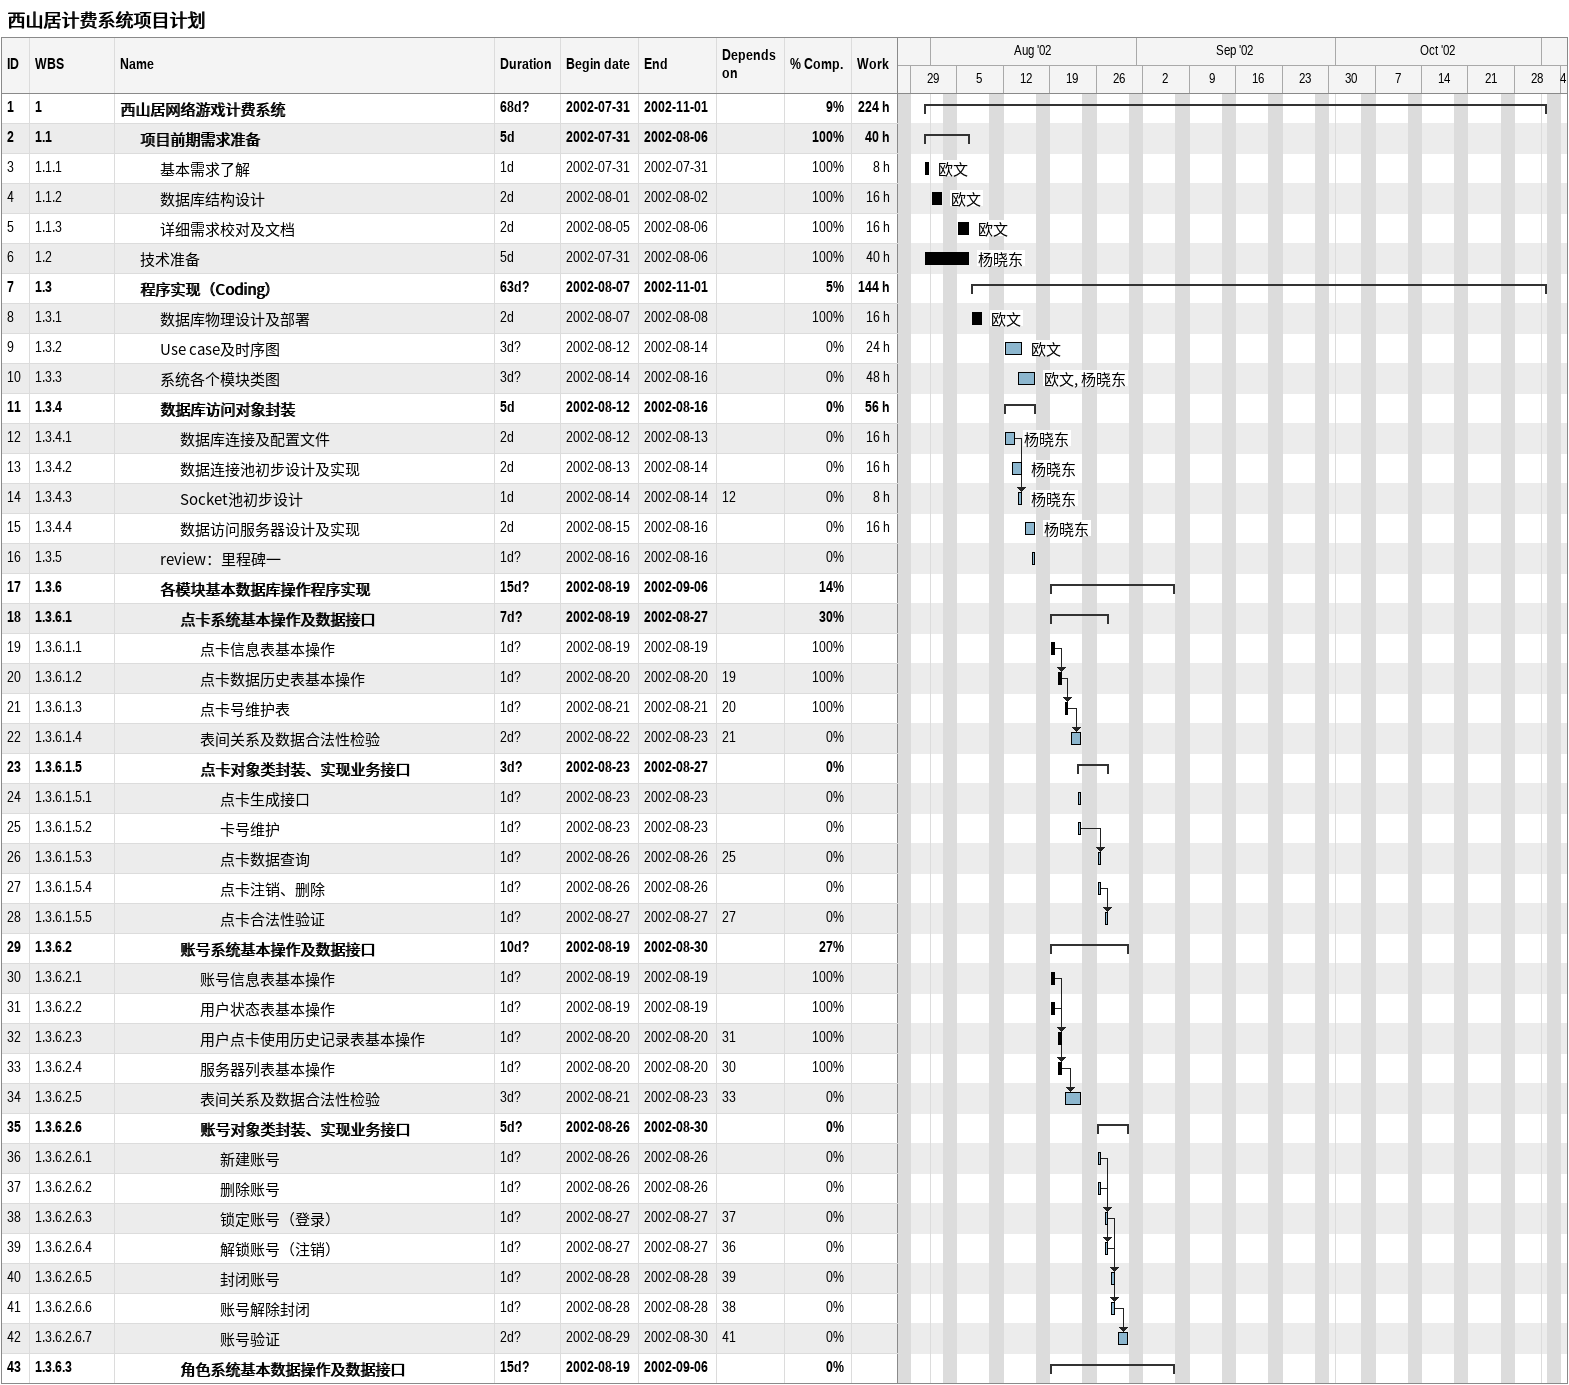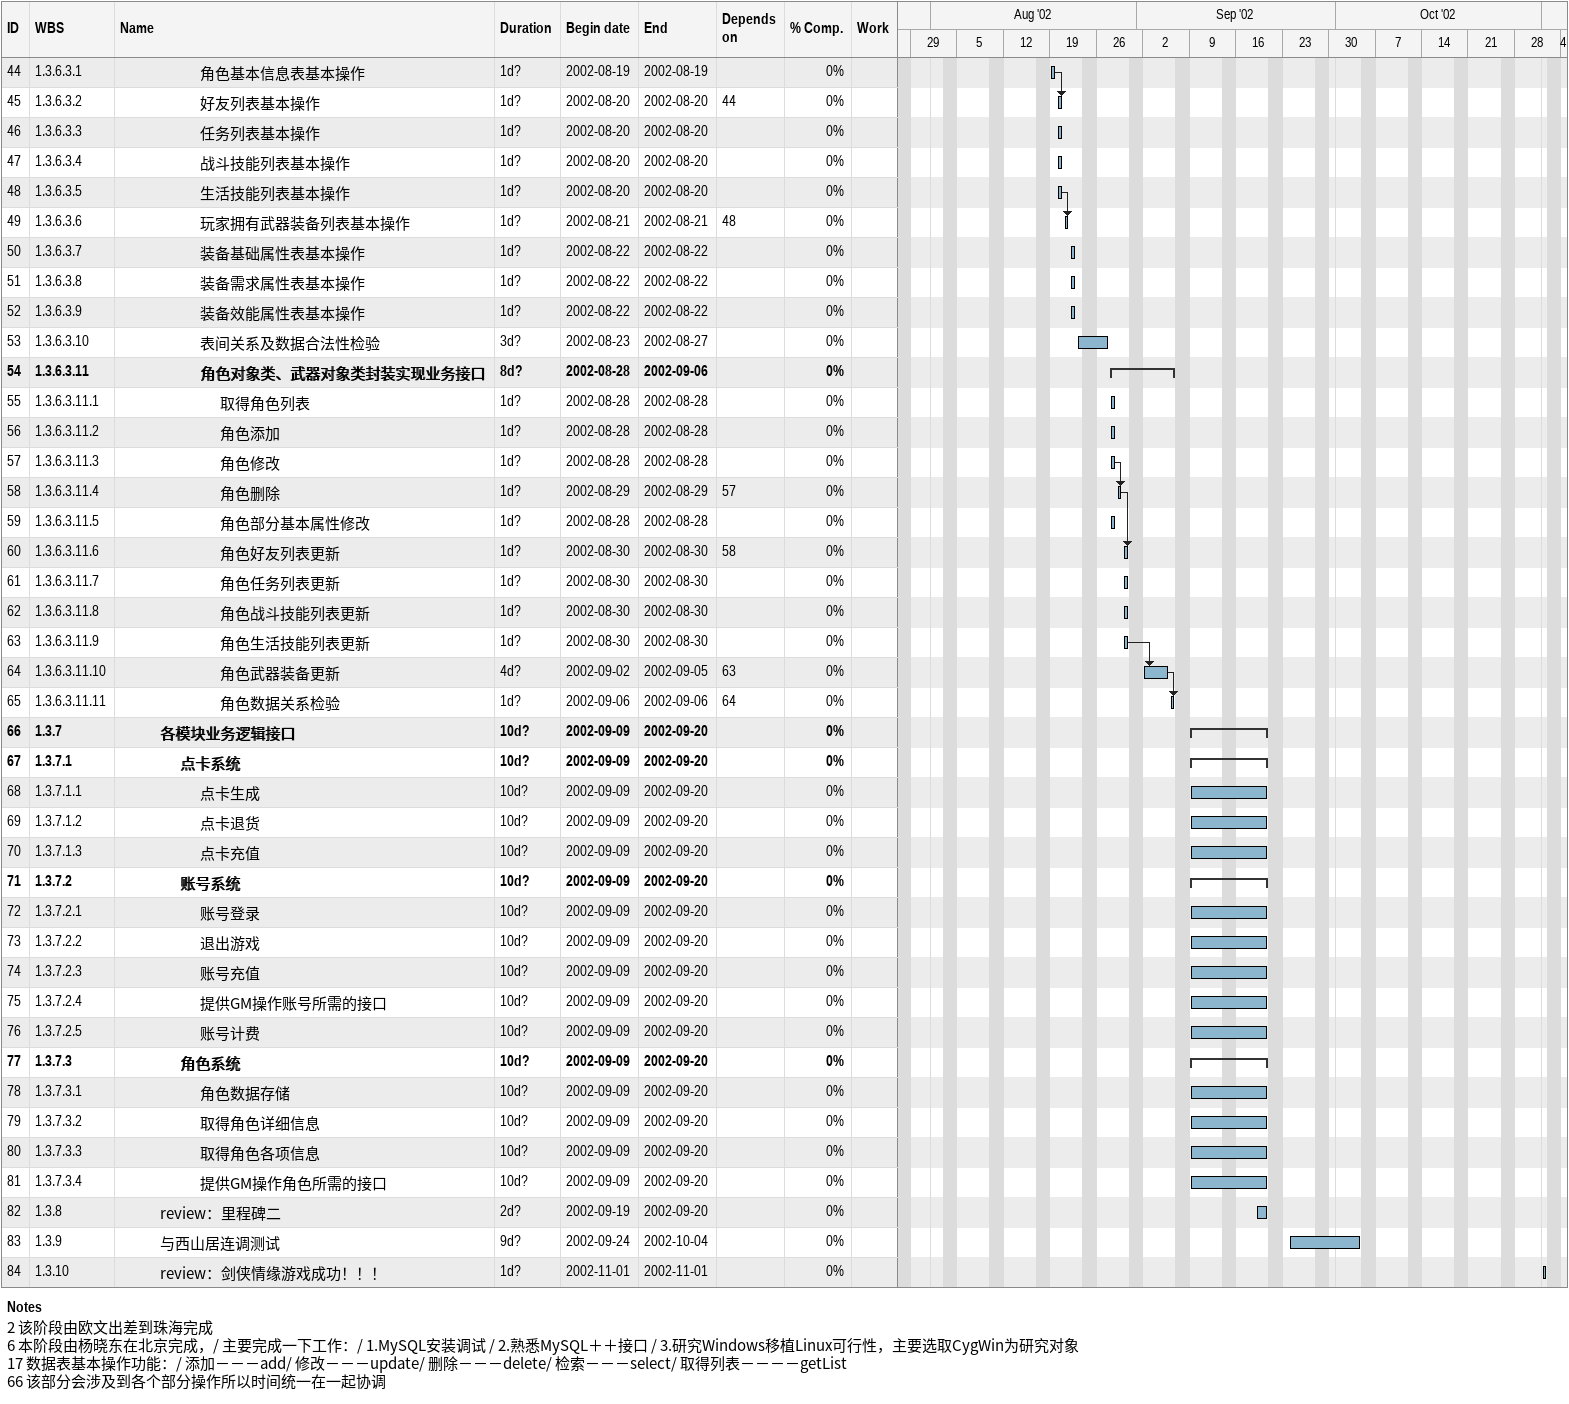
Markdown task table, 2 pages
西山居计费系统项目计划

| ID | WBS | Task | Duration | Start | Finish | Predecessors | Resources | % complete | Work (h) |
|---|---|---|---|---|---|---|---|---|---|
| 1 | 1 | **西山居网络游戏计费系统** | 68d? | 2002-07-31 | 2002-11-01 |  |  | 9 | 224 |
| 2 | 1.1 | **项目前期需求准备** | 5d | 2002-07-31 | 2002-08-06 |  |  | 100 | 40 |
| 3 | 1.1.1 | 基本需求了解 | 1d | 2002-07-31 | 2002-07-31 |  | 欧文 | 100 | 8 |
| 4 | 1.1.2 | 数据库结构设计 | 2d | 2002-08-01 | 2002-08-02 |  | 欧文 | 100 | 16 |
| 5 | 1.1.3 | 详细需求校对及文档 | 2d | 2002-08-05 | 2002-08-06 |  | 欧文 | 100 | 16 |
| 6 | 1.2 | 技术准备 | 5d | 2002-07-31 | 2002-08-06 |  | 杨晓东 | 100 | 40 |
| 7 | 1.3 | **程序实现（Coding）** | 63d? | 2002-08-07 | 2002-11-01 |  |  | 5 | 144 |
| 8 | 1.3.1 | 数据库物理设计及部署 | 2d | 2002-08-07 | 2002-08-08 |  | 欧文 | 100 | 16 |
| 9 | 1.3.2 | Use case及时序图 | 3d? | 2002-08-12 | 2002-08-14 |  | 欧文 | 0 | 24 |
| 10 | 1.3.3 | 系统各个模块类图 | 3d? | 2002-08-14 | 2002-08-16 |  | 欧文, 杨晓东 | 0 | 48 |
| 11 | 1.3.4 | **数据库访问对象封装** | 5d | 2002-08-12 | 2002-08-16 |  |  | 0 | 56 |
| 12 | 1.3.4.1 | 数据库连接及配置文件 | 2d | 2002-08-12 | 2002-08-13 |  | 杨晓东 | 0 | 16 |
| 13 | 1.3.4.2 | 数据连接池初步设计及实现 | 2d | 2002-08-13 | 2002-08-14 |  | 杨晓东 | 0 | 16 |
| 14 | 1.3.4.3 | Socket池初步设计 | 1d | 2002-08-14 | 2002-08-14 | 12 | 杨晓东 | 0 | 8 |
| 15 | 1.3.4.4 | 数据访问服务器设计及实现 | 2d | 2002-08-15 | 2002-08-16 |  | 杨晓东 | 0 | 16 |
| 16 | 1.3.5 | review：里程碑一 | 1d? | 2002-08-16 | 2002-08-16 |  |  | 0 |  |
| 17 | 1.3.6 | **各模块基本数据库操作程序实现** | 15d? | 2002-08-19 | 2002-09-06 |  |  | 14 |  |
| 18 | 1.3.6.1 | **点卡系统基本操作及数据接口** | 7d? | 2002-08-19 | 2002-08-27 |  |  | 30 |  |
| 19 | 1.3.6.1.1 | 点卡信息表基本操作 | 1d? | 2002-08-19 | 2002-08-19 |  |  | 100 |  |
| 20 | 1.3.6.1.2 | 点卡数据历史表基本操作 | 1d? | 2002-08-20 | 2002-08-20 | 19 |  | 100 |  |
| 21 | 1.3.6.1.3 | 点卡号维护表 | 1d? | 2002-08-21 | 2002-08-21 | 20 |  | 100 |  |
| 22 | 1.3.6.1.4 | 表间关系及数据合法性检验 | 2d? | 2002-08-22 | 2002-08-23 | 21 |  | 0 |  |
| 23 | 1.3.6.1.5 | **点卡对象类封装、实现业务接口** | 3d? | 2002-08-23 | 2002-08-27 |  |  | 0 |  |
| 24 | 1.3.6.1.5.1 | 点卡生成接口 | 1d? | 2002-08-23 | 2002-08-23 |  |  | 0 |  |
| 25 | 1.3.6.1.5.2 | 卡号维护 | 1d? | 2002-08-23 | 2002-08-23 |  |  | 0 |  |
| 26 | 1.3.6.1.5.3 | 点卡数据查询 | 1d? | 2002-08-26 | 2002-08-26 | 25 |  | 0 |  |
| 27 | 1.3.6.1.5.4 | 点卡注销、删除 | 1d? | 2002-08-26 | 2002-08-26 |  |  | 0 |  |
| 28 | 1.3.6.1.5.5 | 点卡合法性验证 | 1d? | 2002-08-27 | 2002-08-27 | 27 |  | 0 |  |
| 29 | 1.3.6.2 | **账号系统基本操作及数据接口** | 10d? | 2002-08-19 | 2002-08-30 |  |  | 27 |  |
| 30 | 1.3.6.2.1 | 账号信息表基本操作 | 1d? | 2002-08-19 | 2002-08-19 |  |  | 100 |  |
| 31 | 1.3.6.2.2 | 用户状态表基本操作 | 1d? | 2002-08-19 | 2002-08-19 |  |  | 100 |  |
| 32 | 1.3.6.2.3 | 用户点卡使用历史记录表基本操作 | 1d? | 2002-08-20 | 2002-08-20 | 31 |  | 100 |  |
| 33 | 1.3.6.2.4 | 服务器列表基本操作 | 1d? | 2002-08-20 | 2002-08-20 | 30 |  | 100 |  |
| 34 | 1.3.6.2.5 | 表间关系及数据合法性检验 | 3d? | 2002-08-21 | 2002-08-23 | 33 |  | 0 |  |
| 35 | 1.3.6.2.6 | **账号对象类封装、实现业务接口** | 5d? | 2002-08-26 | 2002-08-30 |  |  | 0 |  |
| 36 | 1.3.6.2.6.1 | 新建账号 | 1d? | 2002-08-26 | 2002-08-26 |  |  | 0 |  |
| 37 | 1.3.6.2.6.2 | 删除账号 | 1d? | 2002-08-26 | 2002-08-26 |  |  | 0 |  |
| 38 | 1.3.6.2.6.3 | 锁定账号（登录） | 1d? | 2002-08-27 | 2002-08-27 | 37 |  | 0 |  |
| 39 | 1.3.6.2.6.4 | 解锁账号（注销） | 1d? | 2002-08-27 | 2002-08-27 | 36 |  | 0 |  |
| 40 | 1.3.6.2.6.5 | 封闭账号 | 1d? | 2002-08-28 | 2002-08-28 | 39 |  | 0 |  |
| 41 | 1.3.6.2.6.6 | 账号解除封闭 | 1d? | 2002-08-28 | 2002-08-28 | 38 |  | 0 |  |
| 42 | 1.3.6.2.6.7 | 账号验证 | 2d? | 2002-08-29 | 2002-08-30 | 41 |  | 0 |  |
| 43 | 1.3.6.3 | **角色系统基本数据操作及数据接口** | 15d? | 2002-08-19 | 2002-09-06 |  |  | 0 |  |
| 44 | 1.3.6.3.1 | 角色基本信息表基本操作 | 1d? | 2002-08-19 | 2002-08-19 |  |  | 0 |  |
| 45 | 1.3.6.3.2 | 好友列表基本操作 | 1d? | 2002-08-20 | 2002-08-20 | 44 |  | 0 |  |
| 46 | 1.3.6.3.3 | 任务列表基本操作 | 1d? | 2002-08-20 | 2002-08-20 |  |  | 0 |  |
| 47 | 1.3.6.3.4 | 战斗技能列表基本操作 | 1d? | 2002-08-20 | 2002-08-20 |  |  | 0 |  |
| 48 | 1.3.6.3.5 | 生活技能列表基本操作 | 1d? | 2002-08-20 | 2002-08-20 |  |  | 0 |  |
| 49 | 1.3.6.3.6 | 玩家拥有武器装备列表基本操作 | 1d? | 2002-08-21 | 2002-08-21 | 48 |  | 0 |  |
| 50 | 1.3.6.3.7 | 装备基础属性表基本操作 | 1d? | 2002-08-22 | 2002-08-22 |  |  | 0 |  |
| 51 | 1.3.6.3.8 | 装备需求属性表基本操作 | 1d? | 2002-08-22 | 2002-08-22 |  |  | 0 |  |
| 52 | 1.3.6.3.9 | 装备效能属性表基本操作 | 1d? | 2002-08-22 | 2002-08-22 |  |  | 0 |  |
| 53 | 1.3.6.3.10 | 表间关系及数据合法性检验 | 3d? | 2002-08-23 | 2002-08-27 |  |  | 0 |  |
| 54 | 1.3.6.3.11 | **角色对象类、武器对象类封装实现业务接口** | 8d? | 2002-08-28 | 2002-09-06 |  |  | 0 |  |
| 55 | 1.3.6.3.11.1 | 取得角色列表 | 1d? | 2002-08-28 | 2002-08-28 |  |  | 0 |  |
| 56 | 1.3.6.3.11.2 | 角色添加 | 1d? | 2002-08-28 | 2002-08-28 |  |  | 0 |  |
| 57 | 1.3.6.3.11.3 | 角色修改 | 1d? | 2002-08-28 | 2002-08-28 |  |  | 0 |  |
| 58 | 1.3.6.3.11.4 | 角色删除 | 1d? | 2002-08-29 | 2002-08-29 | 57 |  | 0 |  |
| 59 | 1.3.6.3.11.5 | 角色部分基本属性修改 | 1d? | 2002-08-28 | 2002-08-28 |  |  | 0 |  |
| 60 | 1.3.6.3.11.6 | 角色好友列表更新 | 1d? | 2002-08-30 | 2002-08-30 | 58 |  | 0 |  |
| 61 | 1.3.6.3.11.7 | 角色任务列表更新 | 1d? | 2002-08-30 | 2002-08-30 |  |  | 0 |  |
| 62 | 1.3.6.3.11.8 | 角色战斗技能列表更新 | 1d? | 2002-08-30 | 2002-08-30 |  |  | 0 |  |
| 63 | 1.3.6.3.11.9 | 角色生活技能列表更新 | 1d? | 2002-08-30 | 2002-08-30 |  |  | 0 |  |
| 64 | 1.3.6.3.11.10 | 角色武器装备更新 | 4d? | 2002-09-02 | 2002-09-05 | 63 |  | 0 |  |
| 65 | 1.3.6.3.11.11 | 角色数据关系检验 | 1d? | 2002-09-06 | 2002-09-06 | 64 |  | 0 |  |
| 66 | 1.3.7 | **各模块业务逻辑接口** | 10d? | 2002-09-09 | 2002-09-20 |  |  | 0 |  |
| 67 | 1.3.7.1 | **点卡系统** | 10d? | 2002-09-09 | 2002-09-20 |  |  | 0 |  |
| 68 | 1.3.7.1.1 | 点卡生成 | 10d? | 2002-09-09 | 2002-09-20 |  |  | 0 |  |
| 69 | 1.3.7.1.2 | 点卡退货 | 10d? | 2002-09-09 | 2002-09-20 |  |  | 0 |  |
| 70 | 1.3.7.1.3 | 点卡充值 | 10d? | 2002-09-09 | 2002-09-20 |  |  | 0 |  |
| 71 | 1.3.7.2 | **账号系统** | 10d? | 2002-09-09 | 2002-09-20 |  |  | 0 |  |
| 72 | 1.3.7.2.1 | 账号登录 | 10d? | 2002-09-09 | 2002-09-20 |  |  | 0 |  |
| 73 | 1.3.7.2.2 | 退出游戏 | 10d? | 2002-09-09 | 2002-09-20 |  |  | 0 |  |
| 74 | 1.3.7.2.3 | 账号充值 | 10d? | 2002-09-09 | 2002-09-20 |  |  | 0 |  |
| 75 | 1.3.7.2.4 | 提供GM操作账号所需的接口 | 10d? | 2002-09-09 | 2002-09-20 |  |  | 0 |  |
| 76 | 1.3.7.2.5 | 账号计费 | 10d? | 2002-09-09 | 2002-09-20 |  |  | 0 |  |
| 77 | 1.3.7.3 | **角色系统** | 10d? | 2002-09-09 | 2002-09-20 |  |  | 0 |  |
| 78 | 1.3.7.3.1 | 角色数据存储 | 10d? | 2002-09-09 | 2002-09-20 |  |  | 0 |  |
| 79 | 1.3.7.3.2 | 取得角色详细信息 | 10d? | 2002-09-09 | 2002-09-20 |  |  | 0 |  |
| 80 | 1.3.7.3.3 | 取得角色各项信息 | 10d? | 2002-09-09 | 2002-09-20 |  |  | 0 |  |
| 81 | 1.3.7.3.4 | 提供GM操作角色所需的接口 | 10d? | 2002-09-09 | 2002-09-20 |  |  | 0 |  |
| 82 | 1.3.8 | review：里程碑二 | 2d? | 2002-09-19 | 2002-09-20 |  |  | 0 |  |
| 83 | 1.3.9 | 与西山居连调测试 | 9d? | 2002-09-24 | 2002-10-04 |  |  | 0 |  |
| 84 | 1.3.10 | review：剑侠情缘游戏成功！！！ | 1d? | 2002-11-01 | 2002-11-01 |  |  | 0 |  |

Notes
- 2: 该阶段由欧文出差到珠海完成
- 6: 本阶段由杨晓东在北京完成， / 主要完成一下工作： / 1.MySQL安装调试 / 2.熟悉MySQL＋＋接口 / 3.研究Windows移植Linux可行性，主要选取CygWin为研究对象
- 17: 数据表基本操作功能： / 添加－－－add/ 修改－－－update/ 删除－－－delete/ 检索－－－select/ 取得列表－－－－getList
- 66: 该部分会涉及到各个部分操作所以时间统一在一起协调
